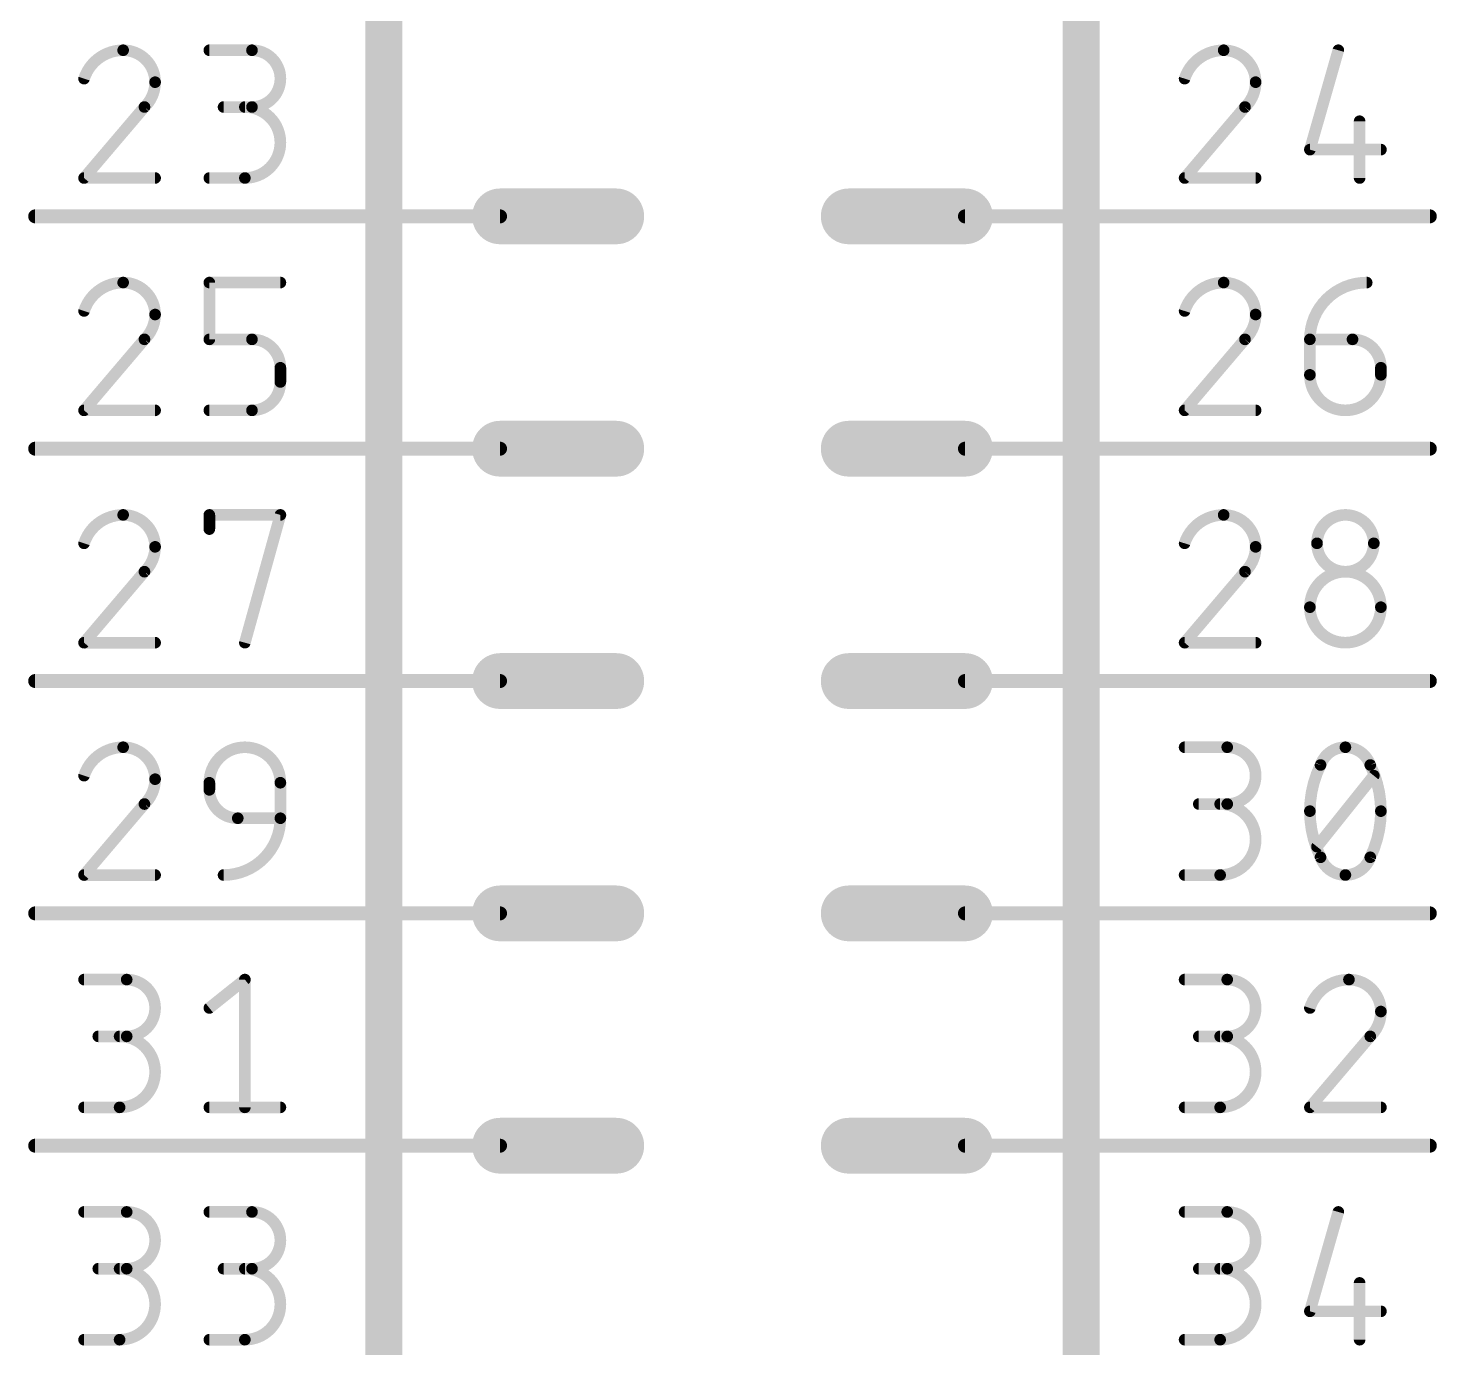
# Model space of a CAD drawing. Extents: x 13 to 226, y 41 to 152.
# Drawn here: x 22.78 to 38.18, y 53.67 to 68.1 of the extents above; entities that cross this region are included whole.
import ezdxf

# ---------------------------------------------------------------- set-up
doc = ezdxf.new("R2010")
doc.units = 0
doc.layers.add('94', color=12, linetype='CONTINUOUS')
doc.layers.add('95', color=251, linetype='CONTINUOUS')

msp = doc.modelspace()

# ---------------------------------------------------------------- linework, layer by layer
at = {"layer": '94'}
for points, const_width in [([(26.67, 104.14), (26.67, 43.18)], 0.4064), ([(34.29, 43.18), (34.29, 104.14)], 0.4064), ([(29.21, 66.04), (27.94, 66.04)], 0.6096), ([(31.75, 66.04), (33.02, 66.04)], 0.6096), ([(22.86, 66.04), (27.94, 66.04)], 0.1524), ([(38.1, 66.04), (33.02, 66.04)], 0.1524), ([(29.21, 63.5), (27.94, 63.5)], 0.6096), ([(31.75, 63.5), (33.02, 63.5)], 0.6096), ([(22.86, 63.5), (27.94, 63.5)], 0.1524), ([(38.1, 63.5), (33.02, 63.5)], 0.1524), ([(29.21, 60.96), (27.94, 60.96)], 0.6096), ([(31.75, 60.96), (33.02, 60.96)], 0.6096), ([(22.86, 60.96), (27.94, 60.96)], 0.1524), ([(38.1, 60.96), (33.02, 60.96)], 0.1524), ([(29.21, 58.42), (27.94, 58.42)], 0.6096), ([(31.75, 58.42), (33.02, 58.42)], 0.6096), ([(22.86, 58.42), (27.94, 58.42)], 0.1524), ([(38.1, 58.42), (33.02, 58.42)], 0.1524), ([(29.21, 55.88), (27.94, 55.88)], 0.6096), ([(31.75, 55.88), (33.02, 55.88)], 0.6096), ([(22.86, 55.88), (27.94, 55.88)], 0.1524), ([(38.1, 55.88), (33.02, 55.88)], 0.1524)]:
    msp.add_lwpolyline(points, dxfattribs=dict(at, const_width=const_width))
for points, const_width in [([(27.94, 66.1924, 1), (27.94, 65.8876)], 0.3048), ([(29.21, 65.8876, 1), (29.21, 66.1924)], 0.3048), ([(31.75, 66.1924, 1), (31.75, 65.8876)], 0.3048), ([(33.02, 65.8876, 1), (33.02, 66.1924)], 0.3048), ([(22.86, 66.0781, 1), (22.86, 66.0019)], 0.0762), ([(27.94, 66.0019, 1), (27.94, 66.0781)], 0.0762), ([(33.02, 66.0781, 1), (33.02, 66.0019)], 0.0762), ([(38.1, 66.0019, 1), (38.1, 66.0781)], 0.0762), ([(27.94, 63.6524, 1), (27.94, 63.3476)], 0.3048), ([(29.21, 63.3476, 1), (29.21, 63.6524)], 0.3048), ([(31.75, 63.6524, 1), (31.75, 63.3476)], 0.3048), ([(33.02, 63.3476, 1), (33.02, 63.6524)], 0.3048), ([(22.86, 63.5381, 1), (22.86, 63.4619)], 0.0762), ([(27.94, 63.4619, 1), (27.94, 63.5381)], 0.0762), ([(33.02, 63.5381, 1), (33.02, 63.4619)], 0.0762), ([(38.1, 63.4619, 1), (38.1, 63.5381)], 0.0762), ([(27.94, 61.1124, 1), (27.94, 60.8076)], 0.3048), ([(29.21, 60.8076, 1), (29.21, 61.1124)], 0.3048), ([(31.75, 61.1124, 1), (31.75, 60.8076)], 0.3048), ([(33.02, 60.8076, 1), (33.02, 61.1124)], 0.3048), ([(22.86, 60.9981, 1), (22.86, 60.9219)], 0.0762), ([(27.94, 60.9219, 1), (27.94, 60.9981)], 0.0762), ([(33.02, 60.9981, 1), (33.02, 60.9219)], 0.0762), ([(38.1, 60.9219, 1), (38.1, 60.9981)], 0.0762), ([(27.94, 58.5724, 1), (27.94, 58.2676)], 0.3048), ([(29.21, 58.2676, 1), (29.21, 58.5724)], 0.3048), ([(31.75, 58.5724, 1), (31.75, 58.2676)], 0.3048), ([(33.02, 58.2676, 1), (33.02, 58.5724)], 0.3048), ([(22.86, 58.4581, 1), (22.86, 58.3819)], 0.0762), ([(27.94, 58.3819, 1), (27.94, 58.4581)], 0.0762), ([(33.02, 58.4581, 1), (33.02, 58.3819)], 0.0762), ([(38.1, 58.3819, 1), (38.1, 58.4581)], 0.0762), ([(27.94, 56.0324, 1), (27.94, 55.7276)], 0.3048), ([(29.21, 55.7276, 1), (29.21, 56.0324)], 0.3048), ([(31.75, 56.0324, 1), (31.75, 55.7276)], 0.3048), ([(33.02, 55.7276, 1), (33.02, 56.0324)], 0.3048), ([(22.86, 55.9181, 1), (22.86, 55.8419)], 0.0762), ([(27.94, 55.8419, 1), (27.94, 55.9181)], 0.0762), ([(33.02, 55.9181, 1), (33.02, 55.8419)], 0.0762), ([(38.1, 55.8419, 1), (38.1, 55.9181)], 0.0762)]:
    msp.add_lwpolyline(points, format="xyb", dxfattribs=dict(at, const_width=const_width))
at = {"layer": '95'}
for points, const_width in [([(23.8216, 67.8561, 0.3252), (23.3947, 67.5457)], 0.127), ([(23.8216, 67.8879, 1), (23.8216, 67.8243)], 0.0635), ([(24.1708, 67.5069, 0.4142), (23.8216, 67.8561)], 0.127), ([(23.8216, 67.8244, 1), (23.8216, 67.8878)], 0.0635), ([(24.7636, 67.8879, 1), (24.7636, 67.8243)], 0.0635), ([(25.2293, 67.8879, 1), (25.2293, 67.8243)], 0.0635), ([(25.2293, 67.2352, 1), (25.2293, 67.8561)], 0.127), ([(25.2293, 67.8243, 1), (25.2293, 67.8879)], 0.0635), ([(35.8472, 67.8561, 0.3252), (35.4203, 67.5457)], 0.127), ([(35.8472, 67.8879, 1), (35.8472, 67.8243)], 0.0635), ([(36.1964, 67.5069, 0.4142), (35.8472, 67.8561)], 0.127), ([(35.8472, 67.8244, 1), (35.8472, 67.8878)], 0.0635), ([(37.1301, 67.8474, 1), (37.0691, 67.8648)], 0.0635), ([(23.3645, 67.5554, 1), (23.4249, 67.5359)], 0.0635), ([(35.3901, 67.5554, 1), (35.4505, 67.5359)], 0.0635), ([(24.0544, 67.2352, 0.2053), (24.1708, 67.5069)], 0.127), ([(24.2026, 67.5068, 1), (24.1391, 67.5069)], 0.0635), ([(24.1391, 67.5069, 1), (24.2026, 67.5069)], 0.0635), ([(36.08, 67.2352, 0.2053), (36.1964, 67.5069)], 0.127), ([(36.2282, 67.5068, 1), (36.1647, 67.5069)], 0.0635), ([(36.1647, 67.5069, 1), (36.2282, 67.5069)], 0.0635), ([(24.0325, 67.2582, 1), (24.0763, 67.2122)], 0.0635), ([(24.0786, 67.2146, 1), (24.0302, 67.2558)], 0.0635), ([(24.9188, 67.267, 1), (24.9188, 67.2035)], 0.0635), ([(25.1516, 66.4591, 1), (25.1516, 67.2352)], 0.127), ([(25.1516, 67.267, 1), (25.1516, 67.2035)], 0.0635), ([(25.2293, 67.267, 1), (25.2293, 67.2035)], 0.0635), ([(25.2293, 67.2035, 1), (25.2293, 67.267)], 0.0635), ([(36.0581, 67.2582, 1), (36.1019, 67.2122)], 0.0635), ([(36.1042, 67.2146, 1), (36.0558, 67.2558)], 0.0635), ([(37.3642, 67.08, 1), (37.3007, 67.08)], 0.0635), ([(36.7586, 66.7783, 1), (36.8197, 66.7608)], 0.0635), ([(36.7892, 66.8013, 1), (36.7892, 66.7378)], 0.0635), ([(37.5653, 66.7378, 1), (37.5653, 66.8013)], 0.0635), ([(23.3947, 66.4909, 1), (23.3947, 66.4274)], 0.0635), ([(23.3705, 66.4797, 1), (23.4189, 66.4385)], 0.0635), ([(24.1708, 66.4274, 1), (24.1708, 66.4909)], 0.0635), ([(24.7636, 66.4909, 1), (24.7636, 66.4274)], 0.0635), ([(25.1516, 66.4909, 1), (25.1516, 66.4274)], 0.0635), ([(25.1516, 66.4274, 1), (25.1516, 66.4909)], 0.0635), ([(35.4203, 66.4909, 1), (35.4203, 66.4274)], 0.0635), ([(35.3961, 66.4797, 1), (35.4445, 66.4385)], 0.0635), ([(36.1964, 66.4274, 1), (36.1964, 66.4909)], 0.0635), ([(37.3007, 66.4591, 1), (37.3642, 66.4591)], 0.0635), ([(23.8216, 65.3161, 0.3252), (23.3947, 65.0057)], 0.127), ([(24.1708, 64.9669, 0.4142), (23.8216, 65.3161)], 0.127), ([(23.8216, 65.3479, 1), (23.8216, 65.2844)], 0.0635), ([(23.8216, 65.2844, 1), (23.8216, 65.3478)], 0.0635), ([(24.7953, 65.3161, 1), (24.7318, 65.3161)], 0.0635), ([(24.7636, 65.3479, 1), (24.7636, 65.2844)], 0.0635), ([(25.5397, 65.2844, 1), (25.5397, 65.3479)], 0.0635), ([(35.8472, 65.3161, 0.3252), (35.4203, 65.0057)], 0.127), ([(36.1964, 64.9669, 0.4142), (35.8472, 65.3161)], 0.127), ([(35.8472, 65.3479, 1), (35.8472, 65.2844)], 0.0635), ([(35.8472, 65.2844, 1), (35.8472, 65.3478)], 0.0635), ([(37.41, 65.3161, 0.4142), (36.7892, 64.6952)], 0.127), ([(37.41, 65.2844, 1), (37.41, 65.3478)], 0.0635), ([(23.3645, 65.0154, 1), (23.4249, 64.9959)], 0.0635), ([(24.0544, 64.6952, 0.2053), (24.1708, 64.9669)], 0.127), ([(24.2026, 64.9668, 1), (24.1391, 64.9669)], 0.0635), ([(24.1391, 64.9669, 1), (24.2026, 64.9669)], 0.0635), ([(35.3901, 65.0154, 1), (35.4505, 64.9959)], 0.0635), ([(36.08, 64.6952, 0.2053), (36.1964, 64.9669)], 0.127), ([(36.1647, 64.9669, 1), (36.2282, 64.9669)], 0.0635), ([(36.2282, 64.9668, 1), (36.1647, 64.9669)], 0.0635), ([(24.0325, 64.7182, 1), (24.0763, 64.6722)], 0.0635), ([(24.0786, 64.6746, 1), (24.0302, 64.7158)], 0.0635), ([(24.7636, 64.727, 1), (24.7636, 64.6635)], 0.0635), ([(24.7318, 64.6952, 1), (24.7953, 64.6952)], 0.0635), ([(25.2293, 64.727, 1), (25.2293, 64.6635)], 0.0635), ([(25.5397, 64.3848, 0.4142), (25.2293, 64.6952)], 0.127), ([(25.2293, 64.6635, 1), (25.2293, 64.727)], 0.0635), ([(36.0581, 64.7182, 1), (36.1019, 64.6722)], 0.0635), ([(36.1042, 64.6746, 1), (36.0558, 64.7158)], 0.0635), ([(36.8209, 64.6952, 1), (36.7574, 64.6952)], 0.0635), ([(36.7574, 64.6952, 1), (36.8209, 64.6952)], 0.0635), ([(36.7892, 64.727, 1), (36.7892, 64.6635)], 0.0635), ([(37.2548, 64.727, 1), (37.2548, 64.6635)], 0.0635), ([(37.5653, 64.3848, 0.4142), (37.2548, 64.6952)], 0.127), ([(37.2548, 64.6635, 1), (37.2548, 64.727)], 0.0635), ([(25.5714, 64.3848, 1), (25.508, 64.3848)], 0.0635), ([(25.508, 64.3848, 1), (25.5714, 64.3848)], 0.0635), ([(36.7891, 64.3072, 1), (37.5653, 64.3072)], 0.127), ([(36.8209, 64.3072, 1), (36.7574, 64.3072)], 0.0635), ([(37.597, 64.3848, 1), (37.5335, 64.3848)], 0.0635), ([(37.5335, 64.3848, 1), (37.597, 64.3848)], 0.0635), ([(37.597, 64.3072, 1), (37.5335, 64.3072)], 0.0635), ([(25.2293, 63.9191, 0.4142), (25.5397, 64.2295)], 0.127), ([(25.5714, 64.2295, 1), (25.508, 64.2295)], 0.0635), ([(25.508, 64.2295, 1), (25.5714, 64.2295)], 0.0635), ([(36.7574, 64.3072, 1), (36.8209, 64.3072)], 0.0635), ([(37.5335, 64.3072, 1), (37.597, 64.3072)], 0.0635), ([(23.3947, 63.9509, 1), (23.3947, 63.8873)], 0.0635), ([(23.3705, 63.9397, 1), (23.4189, 63.8985)], 0.0635), ([(24.1708, 63.8873, 1), (24.1708, 63.9509)], 0.0635), ([(24.7636, 63.9509, 1), (24.7636, 63.8873)], 0.0635), ([(25.2293, 63.9509, 1), (25.2293, 63.8873)], 0.0635), ([(25.2293, 63.8873, 1), (25.2293, 63.9509)], 0.0635), ([(35.4203, 63.9509, 1), (35.4203, 63.8873)], 0.0635), ([(35.3961, 63.9397, 1), (35.4445, 63.8985)], 0.0635), ([(36.1964, 63.8873, 1), (36.1964, 63.9509)], 0.0635), ([(23.8216, 62.7761, 0.3252), (23.3947, 62.4657)], 0.127), ([(24.1708, 62.4269, 0.4142), (23.8216, 62.7761)], 0.127), ([(23.8216, 62.8079, 1), (23.8216, 62.7443)], 0.0635), ([(23.8216, 62.7444, 1), (23.8216, 62.8078)], 0.0635), ([(24.7953, 62.7761, 1), (24.7318, 62.7761)], 0.0635), ([(24.7636, 62.8079, 1), (24.7636, 62.7443)], 0.0635), ([(25.5703, 62.7676, 1), (25.5091, 62.7846)], 0.0635), ([(25.5397, 62.7443, 1), (25.5397, 62.8079)], 0.0635), ([(35.8472, 62.7761, 0.3252), (35.4203, 62.4657)], 0.127), ([(36.1964, 62.4269, 0.4142), (35.8472, 62.7761)], 0.127), ([(35.8472, 62.8079, 1), (35.8472, 62.7443)], 0.0635), ([(35.8472, 62.7444, 1), (35.8472, 62.8078)], 0.0635), ([(37.4877, 62.4657, 1), (36.8668, 62.4657)], 0.127), ([(24.7318, 62.6209, 1), (24.7953, 62.6209)], 0.0635), ([(23.3645, 62.4754, 1), (23.4249, 62.4559)], 0.0635), ([(35.3901, 62.4754, 1), (35.4505, 62.4559)], 0.0635), ([(36.8985, 62.4657, 1), (36.835, 62.4657)], 0.0635), ([(36.835, 62.4657, 1), (36.8985, 62.4657)], 0.0635), ([(36.8668, 62.4657, 1), (37.4877, 62.4657)], 0.127), ([(37.5194, 62.4657, 1), (37.4559, 62.4657)], 0.0635), ([(37.4559, 62.4657, 1), (37.5194, 62.4657)], 0.0635), ([(24.0544, 62.1552, 0.2053), (24.1708, 62.4269)], 0.127), ([(24.2026, 62.4268, 1), (24.1391, 62.4269)], 0.0635), ([(24.1391, 62.4269, 1), (24.2026, 62.4269)], 0.0635), ([(36.08, 62.1552, 0.2053), (36.1964, 62.4269)], 0.127), ([(36.2282, 62.4268, 1), (36.1647, 62.4269)], 0.0635), ([(36.1647, 62.4269, 1), (36.2282, 62.4269)], 0.0635), ([(24.0325, 62.1782, 1), (24.0763, 62.1322)], 0.0635), ([(24.0786, 62.1346, 1), (24.0302, 62.1758)], 0.0635), ([(36.0581, 62.1782, 1), (36.1019, 62.1322)], 0.0635), ([(36.1042, 62.1346, 1), (36.0558, 62.1758)], 0.0635), ([(37.5653, 61.7672, 1), (36.7892, 61.7672)], 0.127), ([(36.7891, 61.7672, 1), (37.5653, 61.7672)], 0.127), ([(36.8209, 61.7672, 1), (36.7574, 61.7672)], 0.0635), ([(36.7574, 61.7672, 1), (36.8209, 61.7672)], 0.0635), ([(37.597, 61.7672, 1), (37.5335, 61.7672)], 0.0635), ([(37.5335, 61.7672, 1), (37.597, 61.7672)], 0.0635), ([(23.3947, 61.4109, 1), (23.3947, 61.3473)], 0.0635), ([(23.3705, 61.3997, 1), (23.4189, 61.3585)], 0.0635), ([(24.1708, 61.3473, 1), (24.1708, 61.4109)], 0.0635), ([(25.1211, 61.3876, 1), (25.1822, 61.3706)], 0.0635), ([(35.4203, 61.4109, 1), (35.4203, 61.3473)], 0.0635), ([(35.3961, 61.3997, 1), (35.4445, 61.3585)], 0.0635), ([(36.1964, 61.3473, 1), (36.1964, 61.4109)], 0.0635), ([(23.8216, 60.2361, 0.3252), (23.3947, 59.9257)], 0.127), ([(24.1708, 59.8869, 0.4142), (23.8216, 60.2361)], 0.127), ([(23.8216, 60.2679, 1), (23.8216, 60.2043)], 0.0635), ([(23.8216, 60.2044, 1), (23.8216, 60.2678)], 0.0635), ([(25.5397, 59.848, 1), (24.7636, 59.848)], 0.127), ([(35.4203, 60.2679, 1), (35.4203, 60.2043)], 0.0635), ([(35.886, 59.6152, 1), (35.886, 60.2361)], 0.127), ([(35.886, 60.2679, 1), (35.886, 60.2043)], 0.0635), ([(35.886, 60.2043, 1), (35.886, 60.2679)], 0.0635), ([(37.1772, 60.2361, 0.3205), (36.9056, 60.0421)], 0.127), ([(37.4488, 60.0421, 0.3205), (37.1772, 60.2361)], 0.127), ([(37.1772, 60.2678, 1), (37.1772, 60.2044)], 0.0635), ([(37.1772, 60.2044, 1), (37.1772, 60.2678)], 0.0635), ([(36.9056, 60.0421, 0.1139), (36.7892, 59.5376)], 0.127), ([(36.8755, 60.0524, 1), (36.9356, 60.0318)], 0.0635), ([(36.9341, 60.0282, 1), (36.877, 60.056)], 0.0635), ([(37.5653, 59.5376, 0.1139), (37.4488, 60.0421)], 0.127), ([(37.4774, 60.056, 1), (37.4203, 60.0282)], 0.0635), ([(37.4188, 60.0318, 1), (37.4789, 60.0524)], 0.0635), ([(23.3645, 59.9354, 1), (23.4249, 59.9159)], 0.0635), ([(24.0544, 59.6152, 0.2053), (24.1708, 59.8869)], 0.127), ([(24.2026, 59.8868, 1), (24.1391, 59.8869)], 0.0635), ([(24.1391, 59.8869, 1), (24.2026, 59.8869)], 0.0635), ([(24.7953, 59.848, 1), (24.7318, 59.848)], 0.0635), ([(24.7318, 59.848, 1), (24.7953, 59.848)], 0.0635), ([(25.5079, 59.848, 1), (25.5714, 59.848)], 0.0635), ([(25.5714, 59.848, 1), (25.508, 59.848)], 0.0635), ([(37.5124, 59.9058, 1), (37.4629, 59.9455)], 0.0635), ([(24.7636, 59.7704, 0.4142), (25.074, 59.46)], 0.127), ([(24.7953, 59.7704, 1), (24.7318, 59.7704)], 0.0635), ([(24.7318, 59.7704, 1), (24.7953, 59.7704)], 0.0635), ([(24.0325, 59.6382, 1), (24.0763, 59.5922)], 0.0635), ([(24.0786, 59.5946, 1), (24.0302, 59.6358)], 0.0635), ([(35.5755, 59.647, 1), (35.5755, 59.5835)], 0.0635), ([(35.8084, 59.647, 1), (35.8084, 59.5835)], 0.0635), ([(35.8084, 58.8391, 1), (35.8084, 59.6152)], 0.127), ([(35.886, 59.647, 1), (35.886, 59.5835)], 0.0635), ([(35.886, 59.5835, 1), (35.886, 59.647)], 0.0635), ([(36.8209, 59.5376, 1), (36.7574, 59.5376)], 0.0635), ([(36.7574, 59.5376, 1), (36.8209, 59.5376)], 0.0635), ([(36.7892, 59.5376, 0.1139), (36.9056, 59.0331)], 0.127), ([(37.4488, 59.0331, 0.1139), (37.5653, 59.5376)], 0.127), ([(37.597, 59.5376, 1), (37.5335, 59.5376)], 0.0635), ([(37.5335, 59.5376, 1), (37.597, 59.5376)], 0.0635), ([(24.9188, 58.8391, 0.4142), (25.5397, 59.46)], 0.127), ([(25.074, 59.4917, 1), (25.074, 59.4282)], 0.0635), ([(25.074, 59.4282, 1), (25.074, 59.4917)], 0.0635), ([(25.5714, 59.46, 1), (25.508, 59.46)], 0.0635), ([(25.508, 59.46, 1), (25.5714, 59.46)], 0.0635), ([(25.5397, 59.4282, 1), (25.5397, 59.4917)], 0.0635), ([(36.842, 59.1694, 1), (36.8916, 59.1297)], 0.0635), ([(36.9356, 59.0434, 1), (36.8755, 59.0228)], 0.0635), ([(36.9056, 59.0331, 0.3205), (37.1772, 58.8391)], 0.127), ([(36.877, 59.0192, 1), (36.9341, 59.047)], 0.0635), ([(37.1772, 58.8391, 0.3205), (37.4488, 59.0331)], 0.127), ([(37.4203, 59.047, 1), (37.4774, 59.0192)], 0.0635), ([(37.4789, 59.0228, 1), (37.4188, 59.0434)], 0.0635), ([(23.3947, 58.8709, 1), (23.3947, 58.8073)], 0.0635), ([(23.3705, 58.8597, 1), (23.4189, 58.8185)], 0.0635), ([(24.1708, 58.8073, 1), (24.1708, 58.8709)], 0.0635), ([(24.9188, 58.8709, 1), (24.9188, 58.8073)], 0.0635), ([(35.4203, 58.8709, 1), (35.4203, 58.8073)], 0.0635), ([(35.8084, 58.8709, 1), (35.8084, 58.8073)], 0.0635), ([(35.8084, 58.8073, 1), (35.8084, 58.8709)], 0.0635), ([(37.1772, 58.8708, 1), (37.1772, 58.8074)], 0.0635), ([(37.1772, 58.8074, 1), (37.1772, 58.8708)], 0.0635), ([(23.3947, 57.7279, 1), (23.3947, 57.6643)], 0.0635), ([(23.8604, 57.7279, 1), (23.8604, 57.6643)], 0.0635), ([(23.8604, 57.0752, 1), (23.8604, 57.6961)], 0.127), ([(23.8604, 57.6643, 1), (23.8604, 57.7279)], 0.0635), ([(25.1834, 57.6961, 1), (25.1199, 57.6961)], 0.0635), ([(25.1715, 57.6713, 1), (25.1318, 57.7209)], 0.0635), ([(35.4203, 57.7279, 1), (35.4203, 57.6643)], 0.0635), ([(35.886, 57.7279, 1), (35.886, 57.6643)], 0.0635), ([(35.886, 57.0752, 1), (35.886, 57.6961)], 0.127), ([(35.886, 57.6643, 1), (35.886, 57.7279)], 0.0635), ([(37.216, 57.6961, 0.3252), (36.7891, 57.3857)], 0.127), ([(37.216, 57.7279, 1), (37.216, 57.6643)], 0.0635), ([(37.5653, 57.3469, 0.4142), (37.216, 57.6961)], 0.127), ([(37.216, 57.6644, 1), (37.216, 57.7278)], 0.0635), ([(24.7438, 57.4104, 1), (24.7834, 57.3609)], 0.0635), ([(36.7589, 57.3954, 1), (36.8194, 57.3759)], 0.0635), ([(37.4488, 57.0752, 0.2053), (37.5653, 57.3469)], 0.127), ([(37.597, 57.3468, 1), (37.5335, 57.3469)], 0.0635), ([(37.5335, 57.3469, 1), (37.597, 57.3469)], 0.0635), ([(23.55, 57.107, 1), (23.55, 57.0435)], 0.0635), ([(23.7828, 57.107, 1), (23.7828, 57.0435)], 0.0635), ([(23.7828, 56.2991, 1), (23.7828, 57.0752)], 0.127), ([(23.8604, 57.107, 1), (23.8604, 57.0435)], 0.0635), ([(23.8604, 57.0435, 1), (23.8604, 57.107)], 0.0635), ([(35.5755, 57.107, 1), (35.5755, 57.0435)], 0.0635), ([(35.8084, 57.107, 1), (35.8084, 57.0435)], 0.0635), ([(35.8084, 56.2991, 1), (35.8084, 57.0752)], 0.127), ([(35.886, 57.107, 1), (35.886, 57.0435)], 0.0635), ([(35.886, 57.0435, 1), (35.886, 57.107)], 0.0635), ([(37.4269, 57.0982, 1), (37.4707, 57.0522)], 0.0635), ([(37.473, 57.0546, 1), (37.4247, 57.0958)], 0.0635), ([(23.3947, 56.3309, 1), (23.3947, 56.2674)], 0.0635), ([(23.7828, 56.3309, 1), (23.7828, 56.2674)], 0.0635), ([(23.7828, 56.2674, 1), (23.7828, 56.3309)], 0.0635), ([(24.7636, 56.3309, 1), (24.7636, 56.2674)], 0.0635), ([(25.5397, 56.2674, 1), (25.5397, 56.3309)], 0.0635), ([(35.4203, 56.3309, 1), (35.4203, 56.2674)], 0.0635), ([(35.8084, 56.3309, 1), (35.8084, 56.2674)], 0.0635), ([(35.8084, 56.2674, 1), (35.8084, 56.3309)], 0.0635), ([(36.7892, 56.3309, 1), (36.7892, 56.2674)], 0.0635), ([(36.765, 56.3197, 1), (36.8133, 56.2785)], 0.0635), ([(37.5653, 56.2674, 1), (37.5653, 56.3309)], 0.0635), ([(25.1199, 56.2991, 1), (25.1834, 56.2991)], 0.0635), ([(23.3947, 55.1879, 1), (23.3947, 55.1243)], 0.0635), ([(23.8604, 55.1879, 1), (23.8604, 55.1243)], 0.0635), ([(23.8604, 54.5352, 1), (23.8604, 55.1561)], 0.127), ([(23.8604, 55.1243, 1), (23.8604, 55.1879)], 0.0635), ([(24.7636, 55.1879, 1), (24.7636, 55.1243)], 0.0635), ([(25.2293, 55.1879, 1), (25.2293, 55.1243)], 0.0635), ([(25.2293, 54.5352, 1), (25.2293, 55.1561)], 0.127), ([(25.2293, 55.1243, 1), (25.2293, 55.1879)], 0.0635), ([(35.4203, 55.1879, 1), (35.4203, 55.1243)], 0.0635), ([(35.886, 55.1879, 1), (35.886, 55.1243)], 0.0635), ([(35.886, 54.5352, 1), (35.886, 55.1561)], 0.127), ([(35.886, 55.1243, 1), (35.886, 55.1879)], 0.0635), ([(37.1301, 55.1474, 1), (37.0691, 55.1648)], 0.0635), ([(23.55, 54.567, 1), (23.55, 54.5035)], 0.0635), ([(23.7828, 54.567, 1), (23.7828, 54.5035)], 0.0635), ([(23.7828, 53.7591, 1), (23.7828, 54.5352)], 0.127), ([(23.8604, 54.567, 1), (23.8604, 54.5035)], 0.0635), ([(23.8604, 54.5035, 1), (23.8604, 54.567)], 0.0635), ([(24.9188, 54.567, 1), (24.9188, 54.5035)], 0.0635), ([(25.1516, 54.567, 1), (25.1516, 54.5035)], 0.0635), ([(25.1516, 53.7591, 1), (25.1516, 54.5352)], 0.127), ([(25.2293, 54.567, 1), (25.2293, 54.5035)], 0.0635), ([(25.2293, 54.5035, 1), (25.2293, 54.567)], 0.0635), ([(35.5755, 54.567, 1), (35.5755, 54.5035)], 0.0635), ([(35.8084, 54.567, 1), (35.8084, 54.5035)], 0.0635), ([(35.8084, 53.7591, 1), (35.8084, 54.5352)], 0.127), ([(35.886, 54.567, 1), (35.886, 54.5035)], 0.0635), ([(35.886, 54.5035, 1), (35.886, 54.567)], 0.0635), ([(37.3642, 54.38, 1), (37.3007, 54.38)], 0.0635), ([(36.7586, 54.0783, 1), (36.8197, 54.0608)], 0.0635), ([(36.7892, 54.1013, 1), (36.7892, 54.0378)], 0.0635), ([(37.5653, 54.0378, 1), (37.5653, 54.1013)], 0.0635), ([(23.3947, 53.7909, 1), (23.3947, 53.7274)], 0.0635), ([(23.7828, 53.7909, 1), (23.7828, 53.7274)], 0.0635), ([(23.7828, 53.7274, 1), (23.7828, 53.7909)], 0.0635), ([(24.7636, 53.7909, 1), (24.7636, 53.7274)], 0.0635), ([(25.1516, 53.7909, 1), (25.1516, 53.7274)], 0.0635), ([(25.1516, 53.7274, 1), (25.1516, 53.7909)], 0.0635), ([(35.4203, 53.7909, 1), (35.4203, 53.7274)], 0.0635), ([(35.8084, 53.7909, 1), (35.8084, 53.7274)], 0.0635), ([(35.8084, 53.7274, 1), (35.8084, 53.7909)], 0.0635), ([(37.3007, 53.7591, 1), (37.3642, 53.7591)], 0.0635)]:
    msp.add_lwpolyline(points, format="xyb", dxfattribs=dict(at, const_width=const_width))
at = {"layer": '95', "const_width": 0.127}
for points in [[(24.7636, 67.8561), (25.2293, 67.8561)], [(37.0996, 67.8561), (36.7892, 66.7695)], [(24.0544, 67.2352), (23.3947, 66.4591)], [(25.2293, 67.2352), (24.9188, 67.2352)], [(36.08, 67.2352), (35.4203, 66.4591)], [(37.3324, 67.08), (37.3324, 66.4591)], [(36.7892, 66.7695), (37.5653, 66.7695)], [(23.3947, 66.4591), (24.1708, 66.4591)], [(24.7636, 66.4591), (25.1516, 66.4591)], [(35.4203, 66.4591), (36.1964, 66.4591)], [(24.7636, 64.6952), (24.7636, 65.3161)], [(24.7636, 65.3161), (25.5397, 65.3161)], [(24.0544, 64.6952), (23.3947, 63.9191)], [(25.2293, 64.6952), (24.7636, 64.6952)], [(36.08, 64.6952), (35.4203, 63.9191)], [(36.7892, 64.6952), (37.2548, 64.6952)], [(36.7892, 64.3072), (36.7892, 64.6952)], [(25.5397, 64.2295), (25.5397, 64.3848)], [(37.5653, 64.3848), (37.5653, 64.3072)], [(23.3947, 63.9191), (24.1708, 63.9191)], [(24.7636, 63.9191), (25.2293, 63.9191)], [(35.4203, 63.9191), (36.1964, 63.9191)], [(24.7636, 62.6209), (24.7636, 62.7761)], [(24.7636, 62.7761), (25.5397, 62.7761)], [(25.5397, 62.7761), (25.1516, 61.3791)], [(24.0544, 62.1552), (23.3947, 61.3791)], [(36.08, 62.1552), (35.4203, 61.3791)], [(23.3947, 61.3791), (24.1708, 61.3791)], [(35.4203, 61.3791), (36.1964, 61.3791)], [(35.4203, 60.2361), (35.886, 60.2361)], [(24.7636, 59.7704), (24.7636, 59.848)], [(25.5397, 59.848), (25.5397, 59.46)], [(36.8668, 59.1495), (37.4877, 59.9257)], [(24.0544, 59.6152), (23.3947, 58.8391)], [(35.886, 59.6152), (35.5755, 59.6152)], [(25.5397, 59.46), (25.074, 59.46)], [(23.3947, 58.8391), (24.1708, 58.8391)], [(35.4203, 58.8391), (35.8084, 58.8391)], [(23.3947, 57.6961), (23.8604, 57.6961)], [(24.7636, 57.3857), (25.1516, 57.6961)], [(25.1516, 57.6961), (25.1516, 56.2991)], [(35.4203, 57.6961), (35.886, 57.6961)], [(23.8604, 57.0752), (23.55, 57.0752)], [(35.886, 57.0752), (35.5755, 57.0752)], [(37.4488, 57.0752), (36.7892, 56.2991)], [(23.3947, 56.2991), (23.7828, 56.2991)], [(24.7636, 56.2991), (25.5397, 56.2991)], [(35.4203, 56.2991), (35.8084, 56.2991)], [(36.7892, 56.2991), (37.5653, 56.2991)], [(23.3947, 55.1561), (23.8604, 55.1561)], [(24.7636, 55.1561), (25.2293, 55.1561)], [(35.4203, 55.1561), (35.886, 55.1561)], [(37.0996, 55.1561), (36.7892, 54.0695)], [(23.8604, 54.5352), (23.55, 54.5352)], [(25.2293, 54.5352), (24.9188, 54.5352)], [(35.886, 54.5352), (35.5755, 54.5352)], [(37.3324, 54.38), (37.3324, 53.7591)], [(36.7892, 54.0695), (37.5653, 54.0695)], [(23.3947, 53.7591), (23.7828, 53.7591)], [(24.7636, 53.7591), (25.1516, 53.7591)], [(35.4203, 53.7591), (35.8084, 53.7591)]]:
    msp.add_lwpolyline(points, dxfattribs=at)

doc.saveas('drawing.dxf')
